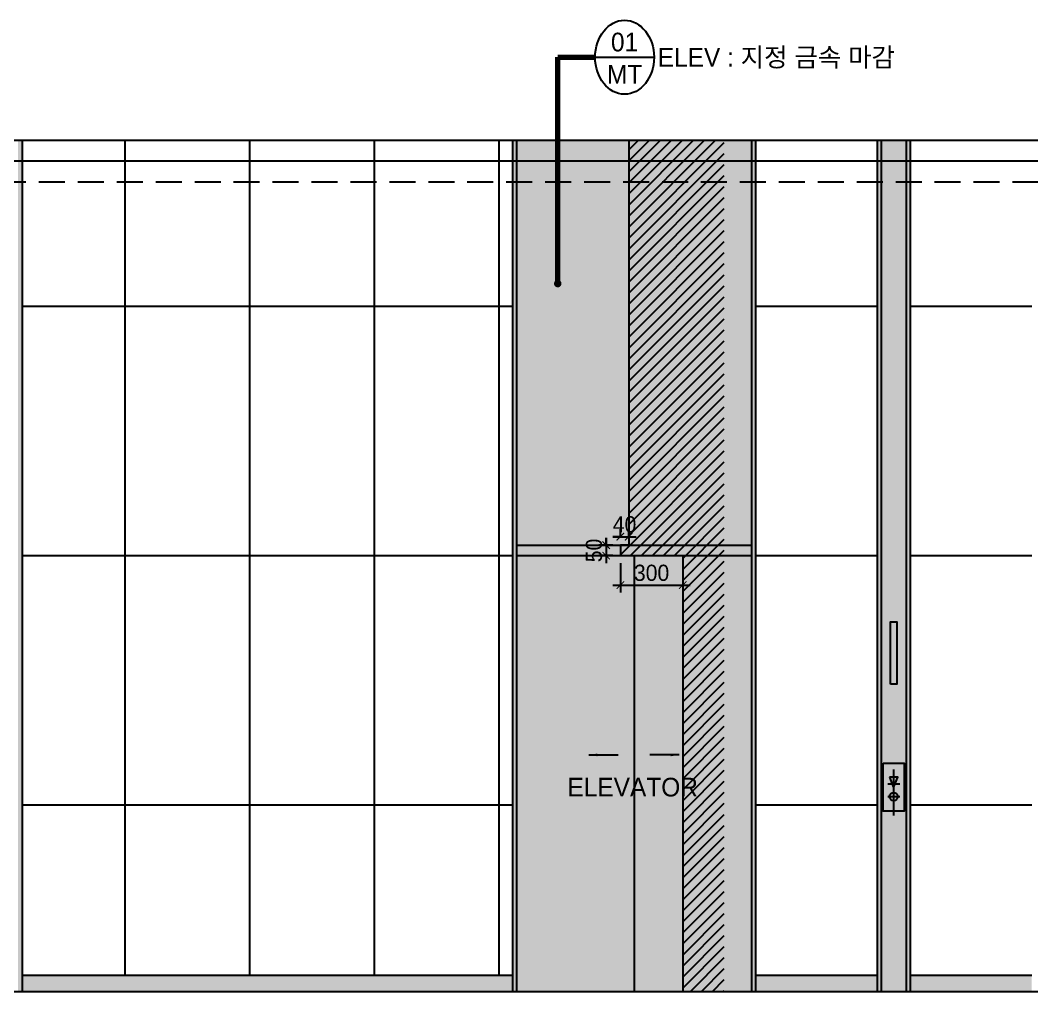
# Model space of a CAD drawing. Header units: millimetres. Extents: x -223175 to 287756, y -120611 to 352956.
# Drawn here: x 259924 to 264794, y 279512 to 284190 of the extents above; entities that cross this region are included whole.
import ezdxf
from ezdxf.enums import TextEntityAlignment as Align
from ezdxf.lldxf.tags import DXFTag

# ---------------------------------------------------------------- set-up
doc = ezdxf.new("R2010")
doc.units = ezdxf.units.MM
doc.header["$LTSCALE"] = 50
doc.header["$PDMODE"] = 35
doc.linetypes.add('HIDDEN2', pattern=[0.1875, 0.125, -0.0625])
doc.layers.get('DEFPOINTS').update_dxf_attribs({"color": 108})
for name, color, linetype in [('CO-TEXT', 4, 'Continuous'), ('I-E-HAT', 252, 'Continuous'), ('I-ELE-5', 5, 'Continuous'), ('I-ELE-DIM-IN', 8, 'Continuous'), ('I-ELE-SYM', 7, 'Continuous'), ('I-ELE-TEXT-IN', 7, 'Continuous'), ('SEC1', 1, 'Continuous'), ('SYM', 7, 'Continuous'), ('WAL-CO', 2, 'Continuous'), ('중심선', 1, 'CENTER')]:
    doc.layers.add(name, color=color, linetype=linetype)
doc.layers.add('DEFPOINT', color=98, linetype='Continuous', plot=False)
doc.styles.add('DH-TEXT', font='h2wull.TTF')
doc.styles.add('HY울릉도L', font='HY울릉도l.ttf')
doc.styles.add('USER1', font='gulim.ttc', dxfattribs={"height": 80})
doc.styles.add('YE-TEXT', font='HY울릉도l.ttf')
doc.styles.add('울릉도L', font='')
doc.styles.add('유형2', font='HY울릉도l.ttf')
doc.styles.get('울릉도L').set_extended_font_data('HY울릉도L')
tags = doc.linetypes.add('CENTER', pattern=[50.8, 31.75, -6.35, 6.35, -6.35]).pattern_tags.tags
tags[10:11] = [DXFTag(74, 4), DXFTag(75, 0), DXFTag(340, '0'), DXFTag(46, 1.0), DXFTag(50, 0.0), DXFTag(44, 0.0), DXFTag(45, 0.0)]
tags[8:9] = [DXFTag(74, 4), DXFTag(75, 0), DXFTag(340, '0'), DXFTag(46, 1.0), DXFTag(50, 0.0), DXFTag(44, 0.0), DXFTag(45, 0.0)]
tags[6:7] = [DXFTag(74, 4), DXFTag(75, 0), DXFTag(340, '0'), DXFTag(46, 1.0), DXFTag(50, 0.0), DXFTag(44, 0.0), DXFTag(45, 0.0)]
tags[4:5] = [DXFTag(74, 4), DXFTag(75, 0), DXFTag(340, '0'), DXFTag(46, 1.0), DXFTag(50, 0.0), DXFTag(44, 0.0), DXFTag(45, 0.0)]
doc.dimstyles.new('AM_ISO$7', dxfattribs={"dimtxt": 5, "dimasz": 70, "dimexe": 20, "dimexo": 15, "dimgap": 30, "dimtad": 1, "dimdec": 0, "dimdsep": 46, "dimtxsty": 'USER1', "dimcen": 0, "dimclrd": 256, "dimclre": 256, "dimclrt": 2, "dimadec": 0, "dimazin": 2, "dimtp": 0.1, "dimtm": 0.1, "dimtfac": 0.71, "dimtdec": 0, "dimtmove": 0, "dimatfit": 0, "dimfxl": 1, "dimlwd": -1, "dimlwe": -1, "dimarcsym": 0})
doc.dimstyles.new('YE-60', dxfattribs={"dimscale": 60, "dimtxt": 1.5, "dimasz": 0.6, "dimexe": 1, "dimexo": 1, "dimgap": 0.5, "dimtad": 1, "dimdec": 0, "dimrnd": 0.05, "dimdsep": 46, "dimlunit": 6, "dimtxsty": 'YE-TEXT', "dimblk": 'DOT', "dimcen": 2.5, "dimdle": 1, "dimclrd": 8, "dimclre": 8, "dimclrt": 7, "dimadec": 0, "dimazin": 0, "dimtfac": 1, "dimtdec": 0, "dimtix": 1, "dimtmove": 2, "dimatfit": 3, "dimldrblk": 'DOT', "dimfxl": 1, "dimlwd": -1, "dimlwe": -1, "dimarcsym": 0})
doc.dimstyles.new('YE-60-IN', dxfattribs={"dimscale": 60, "dimtxt": 1.3, "dimasz": 0.6, "dimexe": 0.6, "dimexo": 0.6, "dimgap": 0.3, "dimtad": 1, "dimdec": 0, "dimrnd": 0.05, "dimdsep": 46, "dimlunit": 6, "dimtxsty": '울릉도L', "dimblk": 'ARCHTICK', "dimcen": 2.5, "dimdle": 0.6, "dimclrd": 8, "dimclre": 8, "dimclrt": 7, "dimadec": 1, "dimazin": 0, "dimtfac": 1, "dimtdec": 0, "dimtix": 1, "dimtmove": 2, "dimatfit": 3, "dimldrblk": 'DOT', "dimfxl": 1, "dimlwd": -1, "dimlwe": -1, "dimarcsym": 0})

# ---------------------------------------------------------------- blocks, each defined once
blk = doc.blocks.new('홀버튼1')
at = {"color": 5, "elevation": 0}
blk.add_lwpolyline([(157001.4, -209494.8), (157021.4, -209544.8), (157021.4, -209544.8), (157041.4, -209494.8), (157001.4, -209494.8)], close=True, dxfattribs=at)
at = {"color": 5}
blk.add_circle((157021.4, -209588), 20, dxfattribs=at)
at = {"layer": 'DEFPOINT', "elevation": 0}
blk.add_lwpolyline([(156971.4, -209428), (157071.4, -209428), (157071.4, -209658), (156971.4, -209658)], close=True, dxfattribs=at)
at = {"layer": '중심선', "color": 1, "ltscale": 200}
for p, q in [((157021.4, -209457), (157021.4, -209679.2)), ((156993.2, -209527.2), (157051.8, -209527.2)), ((156993.2, -209588), (157051.8, -209588))]:
    blk.add_line(p, q, dxfattribs=at)
blk = doc.blocks.new('로비층')
at = {"layer": 'I-E-HAT', "true_color": 0x5b5b5b}
h = blk.add_hatch(color=251, dxfattribs=at)
h.dxf.hatch_style = 1
h.set_gradient(color1=(91, 91, 91), rotation=45, centered=1, one_color=1, tint=1, name='CYLINDER')
h.paths.add_polyline_path([(305817.8, 1042.7), (305817.8, 5142.7), (305837.8, 5142.7), (305837.8, 1042.7)])
h.paths.add_polyline_path([(305957.8, 1042.7), (305957.8, 5142.7), (305977.8, 5142.7), (305977.8, 1042.7)])
at = {"layer": 'I-E-HAT', "true_color": 0x848484}
h = blk.add_hatch(color=252, dxfattribs=at)
h.dxf.hatch_style = 1
h.set_gradient(color1=(132, 132, 132), rotation=45, centered=1, one_color=1, tint=1, name='CYLINDER')
h.paths.add_polyline_path([(305837.8, 1042.7), (305837.8, 5142.7), (305957.8, 5142.7), (305957.8, 1042.7)])
at = {"color": 4}
blk.add_lwpolyline([(305882.8, 2524.2), (305882.8, 2824.2), (305912.8, 2824.2), (305912.8, 2524.2)], close=True, dxfattribs=at)
at = {"layer": 'I-ELE-5', "color": 6}
for p, q in [((305817.8, 5142.7), (305817.8, 1042.7)), ((305837.8, 5142.7), (305837.8, 1042.7)), ((305957.8, 5142.7), (305957.8, 1042.7)), ((305977.8, 5142.7), (305977.8, 1042.7))]:
    blk.add_line(p, q, dxfattribs=at)
blk.add_blockref('홀버튼1', (148876.4, 211570.7))
blk = doc.blocks.new('_ARCHTICK')
at = {"color": 0, "linetype": 'ByBlock', "const_width": 0.15}
blk.add_lwpolyline([(-0.5, -0.5), (0.5, 0.5)], dxfattribs=at)
blk = doc.blocks.new('*D2314')
at = {"layer": 'DEFPOINTS', "color": 0}
for p in [(262814, 281612.1), (263114, 281612.1), (263114, 281470.4)]:
    blk.add_point(p, dxfattribs=at)
at = {"layer": 'I-ELE-DIM-IN', "color": 8}
for p, q in [((262814, 281576.1), (262814, 281434.4)), ((263114, 281576.1), (263114, 281434.4)), ((262778, 281470.4), (263150, 281470.4))]:
    blk.add_line(p, q, dxfattribs=at)
at = {"layer": 'I-ELE-DIM-IN', "color": 8, "linetype": 'ByBlock', "xscale": 36, "yscale": 36, "zscale": 36, "rotation": 180}
blk.add_blockref('_ARCHTICK', (262814, 281470.4), dxfattribs=at)
at = {"layer": 'I-ELE-DIM-IN', "color": 8, "linetype": 'ByBlock', "xscale": 36, "yscale": 36, "zscale": 36}
blk.add_blockref('_ARCHTICK', (263114, 281470.4), dxfattribs=at)
at = {"layer": 'I-ELE-DIM-IN', "color": 7, "insert": (262964, 281529.1), "char_height": 78, "attachment_point": 5, "style": 'YE-TEXT'}
blk.add_mtext('{\\C1;300}', dxfattribs=at)
blk = doc.blocks.new('_Dot')
at = {"color": 0, "linetype": 'ByBlock', "lineweight": -2}
blk.add_line((-0.5, 0), (-1, 0), dxfattribs=at)
at = {"color": 0, "linetype": 'ByBlock', "const_width": 0.5}
blk.add_lwpolyline([(-0.25, 0, 1), (0.25, 0, 1)], format="xyb", close=True, dxfattribs=at)
blk = doc.blocks.new('DOT')
at = {"color": 0, "linetype": 'ByBlock'}
blk.add_line((-0.5, 0), (-1, 0), dxfattribs=at)
at = {"color": 0, "linetype": 'ByBlock', "const_width": 0.5}
blk.add_lwpolyline([(-0.25, 0, 1), (0.25, 0, 1)], format="xyb", close=True, dxfattribs=at)
blk = doc.blocks.new('*D2315')
at = {"layer": 'DEFPOINTS', "color": 0}
for p in [(262814, 281662.1), (262745.5, 281612.1), (262814, 281612.1)]:
    blk.add_point(p, dxfattribs=at)
at = {"layer": 'I-ELE-DIM-IN', "color": 8}
for p, q in [((262745.5, 281698.1), (262745.5, 281576.1)), ((262745.5, 281662.1), (262745.5, 281698.1)), ((262778, 281662.1), (262709.5, 281662.1)), ((262778, 281612.1), (262709.5, 281612.1)), ((262745.5, 281612.1), (262745.5, 281576.1))]:
    blk.add_line(p, q, dxfattribs=at)
at = {"layer": 'I-ELE-DIM-IN', "color": 8, "linetype": 'ByBlock', "xscale": 36, "yscale": 36, "zscale": 36}
for p, rotation in [((262745.5, 281662.1), 270), ((262745.5, 281612.1), 90)]:
    blk.add_blockref('_ARCHTICK', p, dxfattribs=dict(at, rotation=rotation))
at = {"layer": 'I-ELE-DIM-IN', "color": 7, "insert": (262686.9, 281637.1), "char_height": 78, "attachment_point": 5, "rotation": 90, "style": 'YE-TEXT'}
blk.add_mtext('{\\C1;50}', dxfattribs=at)
blk = doc.blocks.new('*D2316')
at = {"layer": 'DEFPOINTS', "color": 0}
for p in [(262854, 281703.5), (262814, 281662.1), (262854, 281662.1)]:
    blk.add_point(p, dxfattribs=at)
at = {"layer": 'I-ELE-DIM-IN', "color": 8}
for p, q in [((262814, 281698.1), (262814, 281739.5)), ((262854, 281698.1), (262854, 281739.5)), ((262778, 281703.5), (262890, 281703.5)), ((262814, 281703.5), (262778, 281703.5)), ((262854, 281703.5), (262890, 281703.5))]:
    blk.add_line(p, q, dxfattribs=at)
at = {"layer": 'I-ELE-DIM-IN', "color": 8, "linetype": 'ByBlock', "xscale": 36, "yscale": 36, "zscale": 36}
blk.add_blockref('_ARCHTICK', (262814, 281703.5), dxfattribs=at)
at = {"layer": 'I-ELE-DIM-IN', "color": 8, "linetype": 'ByBlock', "xscale": 36, "yscale": 36, "zscale": 36, "rotation": 180}
blk.add_blockref('_ARCHTICK', (262854, 281703.5), dxfattribs=at)
at = {"layer": 'I-ELE-DIM-IN', "color": 7, "insert": (262834, 281762.1), "char_height": 78, "attachment_point": 5, "style": 'YE-TEXT'}
blk.add_mtext('{\\C1;40}', dxfattribs=at)
blk = doc.blocks.new('E마감기호')
at = {"layer": 'SYM', "color": 8}
blk.add_line((154447.8, 47998.1), (154920.3, 47998.1), dxfattribs=at)
blk.add_ellipse((154684, 47998.1), major_axis=(0, 297), ratio=0.795455, dxfattribs=at)
at = {"layer": 'CO-TEXT', "style": 'DH-TEXT'}
blk.add_attdef("APP'", text='', height=150, dxfattribs=at).set_placement((154950.3, 47998.1), align=Align.MIDDLE_LEFT)
at = {"layer": 'SYM', "style": '유형2'}
for tag, p in [('NO', (154684, 48060)), ('MA', (154684, 47801.1))]:
    blk.add_attdef(tag, text='', height=135, dxfattribs=at).set_placement(p, align=Align.CENTER)
blk = doc.blocks.new('엘베')
at = {"layer": 'I-ELE-SYM'}
ref = blk.add_blockref('E마감기호', (211939.4, -22956.2), dxfattribs=dict(at, xscale=0.6000000000000001, yscale=0.6000000000000001, zscale=0.6000000000000001))
ref.add_attrib("APP'", 'ELEV : 지정 금속 마감', dxfattribs={"color": 4, "height": 90, "style": 'YE-TEXT'}).set_placement((304909.5, 5842.7), align=Align.MIDDLE_LEFT)
ref.add_attrib('MA', 'MT', dxfattribs={"height": 90, "style": 'YE-TEXT'}).set_placement((304749.8, 5715.4), align=Align.CENTER)
ref.add_attrib('NO', '01', dxfattribs={"height": 90, "style": 'YE-TEXT'}).set_placement((304749.8, 5870.8), align=Align.CENTER)
blk = doc.blocks.new('G$C0FA0406D')
at = {"layer": 'I-E-HAT', "true_color": 0xd6d6d6}
h = blk.add_hatch(color=254, dxfattribs=at)
h.dxf.hatch_style = 1
h.set_gradient(color1=(214, 214, 214), color2=(243, 243, 243), rotation=45, centered=1, one_color=1, tint=0.956456)
h.paths.add_polyline_path([(-20, 4100), (-20, 0), (0, 0), (0, 4100)])
h.paths.add_polyline_path([(-1170, 4100), (-1170, 0), (-1150, 0), (-1150, 4100)])
h = blk.add_hatch(color=254, dxfattribs=at)
h.dxf.hatch_style = 1
h.set_gradient(color1=(214, 214, 214), color2=(243, 243, 243), rotation=45, centered=1, one_color=1, tint=0.956456)
h.paths.add_polyline_path([(-1150, 4100), (-1150, 2150), (-20, 2150), (-20, 4100)])
at = {"layer": 'I-E-HAT'}
h = blk.add_hatch(dxfattribs=at)
h.set_pattern_fill('ANSI31', color=8, scale=300)
h.set_pattern_definition([(45, (-258652.107, -187081.663), (-26.5165043, 26.5165043), [])])
h.paths.add_polyline_path([(-610.5, 4100), (-610.5, 2150), (-650.5, 2150), (-650.5, 2100), (-350.5, 2100), (-350.5, 0), (-150.5, 0), (-150.5, 4100)])
at = {"layer": 'I-E-HAT', "true_color": 0xd6d6d6}
h = blk.add_hatch(color=254, dxfattribs=at)
h.dxf.hatch_style = 1
h.set_gradient(color1=(214, 214, 214), color2=(243, 243, 243), rotation=45, centered=1, one_color=1, tint=0.956456)
h.paths.add_polyline_path([(-20, 2150), (-1150, 2150), (-1150, 2100), (-20, 2100)])
h = blk.add_hatch(color=254, dxfattribs=at)
h.dxf.hatch_style = 1
h.set_gradient(color1=(214, 214, 214), color2=(243, 243, 243), rotation=45, centered=1, one_color=1, tint=0.956456)
h.paths.add_polyline_path([(-20, 2100), (-1150, 2100), (-1150, 0), (-20, 0)])
at = {"layer": 'I-ELE-5', "color": 6}
for p, q in [((-1170, 4100), (-1170, 0)), ((-1150, 4100), (-1150, 0)), ((-20, 4100), (-20, 0)), ((0, 4100), (0, 0)), ((-1150, 2150), (-20, 2150)), ((-1150, 2100), (-20, 2100))]:
    blk.add_line(p, q, dxfattribs=at)
at = {"layer": 'I-ELE-5'}
blk.add_line((-585, 2100), (-585, 0), dxfattribs=at)
at = {"layer": 'SEC1', "color": 3}
blk.add_lwpolyline([(-610.5, 4100), (-610.5, 2150), (-650.5, 2150), (-650.5, 2100), (-350.5, 2100), (-350.5, 0)], dxfattribs=at)
at = {"color": 1}
for points in [[(-801.8, 1140.5), (-701.8, 1140.5), (-661.8, 1140.5)], [(-368.2, 1140.5), (-468.2, 1140.5), (-508.2, 1140.5)]]:
    blk.add_leader(points, dimstyle='AM_ISO$7', override={"dimtxt": 80, "dimasz": 40, "dimclrd": 1}, dxfattribs=at)

msp = doc.modelspace()

# ---------------------------------------------------------------- hatches: boundary and pattern name
at = {"layer": 'I-E-HAT', "true_color": 0x848484}
h = msp.add_hatch(color=252, dxfattribs=at)
h.dxf.hatch_style = 1
h.set_gradient(color1=(132, 132, 132), rotation=45, centered=1, one_color=1, tint=1, name='CYLINDER')
h.paths.add_polyline_path([(257654.4791, 283612.1363), (257674.4791, 283612.1363), (257674.4791, 279512.1363), (257654.4791, 279512.1363)])
h.paths.add_polyline_path([(259934.4791, 283612.1363), (259914.4791, 283612.1363), (259914.4791, 279512.1363), (259934.4791, 279512.1363)])
at = {"layer": 'I-E-HAT'}
h = msp.add_hatch(dxfattribs=at)
h.set_pattern_fill('NET300-600', color=252, scale=2, angle=90)
h.set_pattern_definition([(90, (258029.5, 281612.14), (-600, 4e-14), []), (180, (258029.5, 281612.1), (-1e-13, -1200), [])])
h.paths.add_polyline_path([(262294.4791, 279592.1363), (262294.4791, 283612.1363), (259934.4791, 283612.1363), (259934.4791, 279592.1363)])
h = msp.add_hatch(dxfattribs=at)
h.set_pattern_fill('NET300-600', color=252, scale=2, angle=90)
h.set_pattern_definition([(90, (264049.5, 281612.14), (-600, 4e-14), []), (180, (264049.5, 281612.1), (-1e-13, -1200), [])])
h.paths.add_polyline_path([(264049.4791, 279592.1363), (264049.4791, 283612.1363), (263464.4791, 283612.1363), (263464.4791, 279592.1363)])
h = msp.add_hatch(dxfattribs=at)
h.set_pattern_fill('NET300-600', color=252, scale=2, angle=90)
h.set_pattern_definition([(90, (264209.5, 281612.14), (-600, 4e-14), []), (180, (264209.5, 281612.1), (-1e-13, -1200), [])])
h.paths.add_polyline_path([(264794.4791, 279592.1363), (264794.4791, 283612.1363), (264209.4791, 283612.1363), (264209.4791, 279592.1363)])
at = {"layer": 'I-E-HAT', "true_color": 0xadadad}
h = msp.add_hatch(color=253, dxfattribs=at)
h.dxf.hatch_style = 1
h.set_gradient(color1=(173, 173, 173), color2=(132, 132, 132), rotation=45, centered=1, one_color=1, tint=0.521522, name='CYLINDER')
h.paths.add_polyline_path([(259934.4791, 279512.1363), (262294.4791, 279512.1363), (262294.4791, 279592.1363), (259934.4791, 279592.1363)])
h.paths.add_polyline_path([(264049.4791, 279592.1363), (263464.4791, 279592.1363), (263464.4791, 279512.1363), (264049.4791, 279512.1363)])
h.paths.add_polyline_path([(264794.4791, 279592.1363), (264209.4791, 279592.1363), (264209.4791, 279512.1363), (264794.4791, 279512.1363)])
h.paths.add_polyline_path([(267254.4791, 279592.1363), (265964.4791, 279592.1363), (265964.4791, 279512.1363), (267254.4791, 279512.1363)])
h.paths.add_polyline_path([(257654.4791, 279592.1363), (255819.4791, 279592.1363), (255819.4791, 279512.1363), (257654.4791, 279512.1363)])
h.paths.add_polyline_path([(254859.4791, 279512.1363), (254859.4791, 279592.1363), (253814.4791, 279592.1363), (253814.4791, 279512.1363)])
h.paths.add_polyline_path([(252644.4791, 279512.1363), (252644.4791, 279592.1363), (251909.4791, 279592.1363), (251909.4791, 279512.1363)])
h.paths.add_polyline_path([(251749.4791, 279512.1363), (251749.4791, 279592.1363), (251014.4791, 279592.1363), (251014.4791, 279512.1363)])
h.paths.add_polyline_path([(249004.4791, 279512.1363), (249844.4791, 279512.1363), (249844.4791, 279592.1363), (249004.4791, 279592.1363)])

# ---------------------------------------------------------------- linework, layer by layer
at = {"layer": 'I-ELE-5', "color": 6}
msp.add_line((259934.4791, 283612.1363), (259934.4791, 279512.1363), dxfattribs=at)
at = {"layer": 'I-ELE-5'}
for p, q in [((259934.4791, 279592.1363), (262294.4791, 279592.1363)), ((263464.4791, 279592.1363), (264049.4791, 279592.1363)), ((264209.4791, 279592.1363), (264794.4791, 279592.1363))]:
    msp.add_line(p, q, dxfattribs=at)
at = {"layer": 'WAL-CO', "color": 5, "linetype": 'HIDDEN2', "ltscale": 20}
msp.add_line((249139.4791, 283412.1363), (267119.4791, 283412.1363), dxfattribs=at)
at = {"layer": 'WAL-CO'}
msp.add_line((267254.4791, 279512.1363), (249004.4791, 279512.1363), dxfattribs=at)
msp.add_lwpolyline([(255819.4791, 283412.1363), (255819.4791, 283612.1363), (267119.4791, 283612.1363)], dxfattribs=at)
at = {"layer": 'WAL-CO', "color": 1, "linetype": 'HIDDEN2', "ltscale": 20, "const_width": 10}
msp.add_lwpolyline([(255819.4791, 283512.1363), (267119.4791, 283512.1363)], dxfattribs=at)

# ---------------------------------------------------------------- block references
for name, p in [('엘베', (-41915.7692, 278169.4513)), ('G$C0FA0406D', (263464.4791, 279512.1363)), ('로비층', (-41768.308, 278469.4513))]:
    msp.add_blockref(name, p)

# ---------------------------------------------------------------- texts
at = {"layer": 'I-ELE-TEXT-IN', "insert": (262873.087, 280496.964), "char_height": 90, "attachment_point": 5, "style": 'HY울릉도L'}
msp.add_mtext_dynamic_manual_height_columns('ELEVATOR', width=2781.323376, gutter_width=1000, heights=[0], dxfattribs=at)

# ---------------------------------------------------------------- dimensions: what is measured, and where the dimension line sits
at = {"layer": 'I-ELE-DIM-IN'}
for p1, p2, distance, picture, middle in [((262813.9528, 281662.1363), (262853.9528, 281662.1363), 41.3521, '*D2316', (262833.9528, 281762.1289)), ((262813.9528, 281662.1363), (262813.9528, 281612.1363), -68.403, '*D2315', (262686.8564, 281637.1363)), ((262813.9528, 281612.1363), (263113.9528, 281612.1363), -141.7704, '*D2314', (262963.9528, 281529.1123))]:
    dim = msp.add_aligned_dim(p1=p1, p2=p2, distance=distance, text='{\\C1;<>}', dimstyle='YE-60-IN', override={"dimtxsty": 'YE-TEXT', "dimldrblk": 'Dot'}, dxfattribs=at)
    dim.commit()
    dim.dimension.update_dxf_attribs({"geometry": picture, "text_midpoint": middle})

# ---------------------------------------------------------------- leaders
at = {"layer": 'I-ELE-SYM'}
msp.add_leader([(262512.2791, 282922.1145), (262512.2791, 284012.1363), (262692.2791, 284012.1363)], dimstyle='YE-60', override={"dimscale": 60, "dimtxt": 1.5, "dimasz": 0.6, "dimgap": 0.5, "dimtad": 1, "dimtxsty": 'YE-TEXT', "dimclrd": 8, "dimldrblk": 'Dot', "dimlwd": 65535}, dxfattribs=at)

doc.saveas('drawing.dxf')
